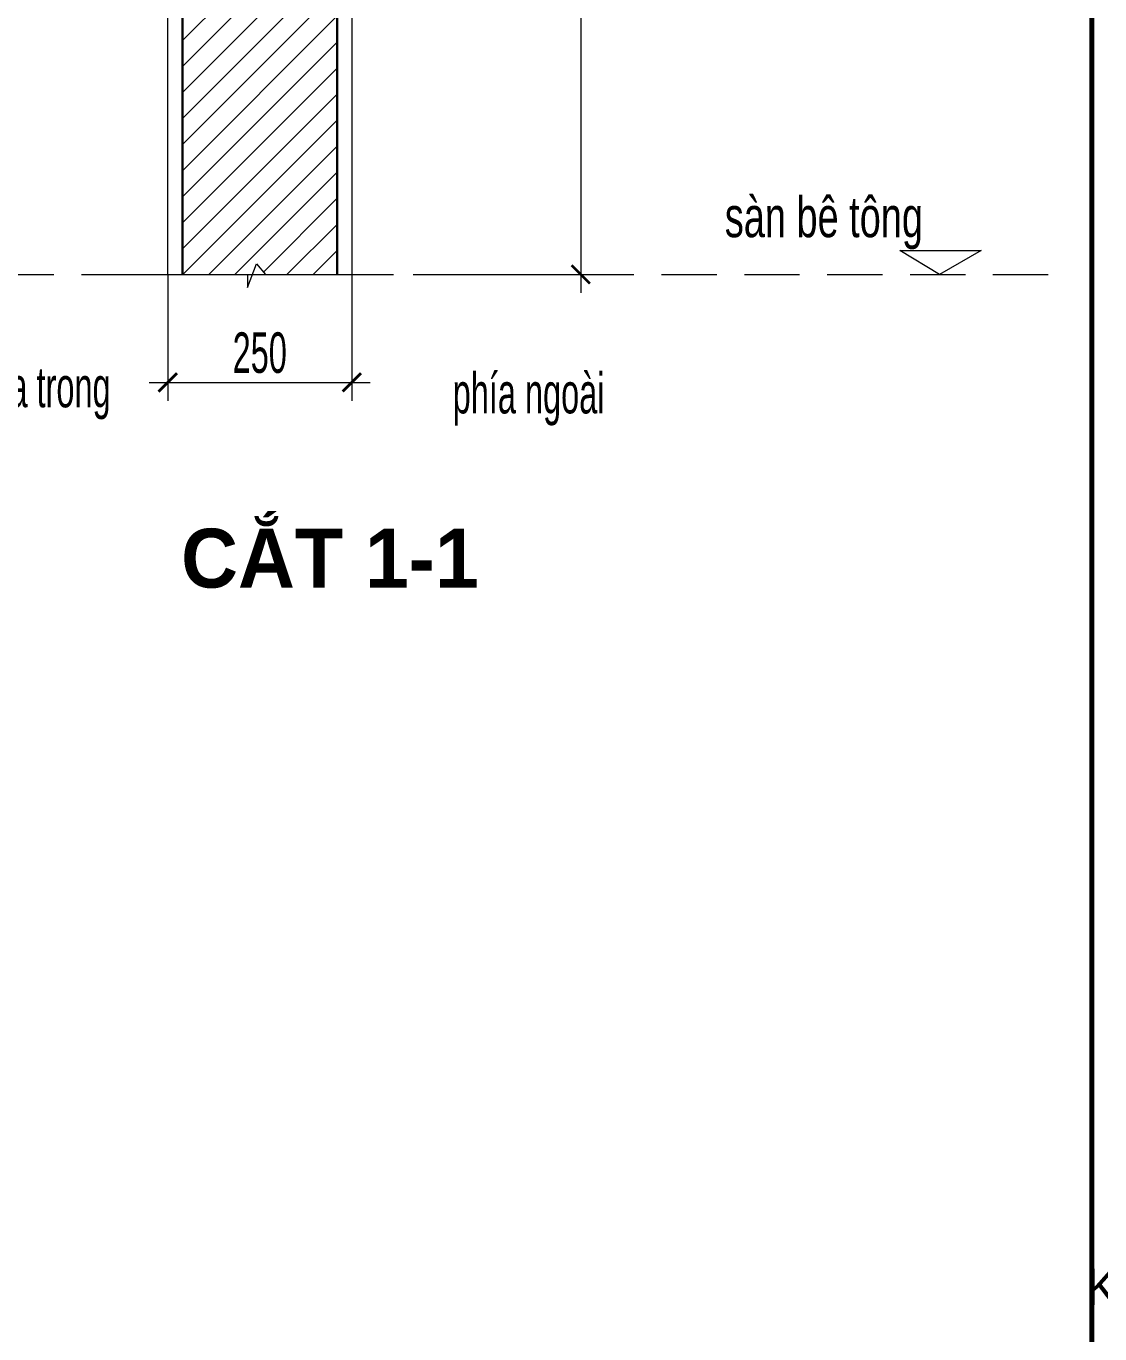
# Model space of a CAD drawing. Header units: millimetres. Extents: x 1336014 to 2939047, y -333549 to -60566.
# Drawn here: x 1474269 to 1475727, y -217278 to -215503 of the extents above; entities that cross this region are included whole.
import ezdxf
from ezdxf.enums import TextEntityAlignment as Align

# ---------------------------------------------------------------- set-up
doc = ezdxf.new("R2010")
doc.units = ezdxf.units.MM
doc.header["$MEASUREMENT"] = 0
doc.linetypes.add('$1$HIDDEN', pattern=[0.375, 0.25, -0.125])
doc.linetypes.add('DASHDOT', pattern=[1, 0.5, -0.25, 0, -0.25])
for name, color, linetype, lineweight in [('.A-net Truc', 79, 'DASHDOT', 15), ('05.Text', 253, 'Continuous', 18), ('08.Dim', 156, 'Continuous', 15), ('09.Hatch', 250, 'Continuous', 5), ('10.Text', 254, 'Continuous', 18), ('11.Khung bo', 32, 'Continuous', 50), ('AUDIT_I_160217234026-0', 7, 'Continuous', 5), ('Cycad-DIM', 7, 'Continuous', 13), ('nep', 9, 'Continuous', 15), ('wall', 4, 'Continuous', 9)]:
    doc.layers.add(name, color=color, linetype=linetype, lineweight=lineweight)
doc.styles.add('AVANH-B', font='')
doc.styles.add('TT5_Text Dim', font='hoatbif.shx', dxfattribs={"width": 0.6})
doc.styles.add('VnAvantH', font='')
doc.styles.get('AVANH-B').set_extended_font_data('.VnAvantH', bold=True)
doc.styles.get('VnAvantH').set_extended_font_data('.VnAvantH')
doc.dimstyles.new('TT5_Dim 1-25', dxfattribs={"dimscale": 25, "dimtxt": 2.2, "dimasz": 1, "dimexe": 1, "dimexo": 0, "dimgap": 0.5, "dimtad": 1, "dimdec": 0, "dimzin": 0, "dimdsep": 46, "dimtxsty": 'TT5_Text Dim', "dimblk": 'ARCHTICK', "dimcen": 0, "dimdle": 1, "dimclrd": 256, "dimclre": 256, "dimclrt": 1, "dimadec": 0, "dimazin": 0, "dimtfac": 0.015, "dimtdec": 0, "dimtix": 1, "dimtmove": 2, "dimatfit": 3, "dimldrblk": 'DOT', "dimfxl": 1, "dimtolj": 1, "dimtzin": 0, "dimlwd": -1, "dimlwe": -1, "dimarcsym": 1})

# ---------------------------------------------------------------- blocks, each defined once
blk = doc.blocks.new('100')
at = {"layer": '11.Khung bo', "const_width": 26.7}
blk.add_lwpolyline([(1860913, -945239.8), (1860913, -916940.1), (1896062.6, -916940.1), (1896062.6, -945239.8)], close=True, dxfattribs=at)
blk.add_lwpolyline([(1860913, -945239.8), (1860913, -916940.1), (1896062.6, -916940.1), (1896062.6, -945239.8)], close=True, dxfattribs=at)
blk.add_lwpolyline([(1860913, -945239.8), (1860913, -916940.1), (1896062.6, -916940.1), (1896062.6, -945239.8)], close=True, dxfattribs=at)
at = {"layer": '05.Text', "style": 'VnAvantH'}
blk.add_text('KTS.lª thÕ trinh', height=197.998, dxfattribs=at).set_placement((1898428.2, -936733.2), align=Align.RIGHT)
blk = doc.blocks.new('_ARCHTICK')
at = {"const_width": 0.15}
blk.add_lwpolyline([(-0.5, -0.5), (0.5, 0.5)], dxfattribs=at)
blk = doc.blocks.new('*D2183')
at = {"layer": '08.Dim', "ltscale": 200, "transparency": 16777216}
for p, q in [((1474461.6, -215840), (1474461.6, -216011.5)), ((1474711.6, -215840), (1474711.6, -216011.5)), ((1474436.6, -215986.5), (1474736.6, -215986.5))]:
    blk.add_line(p, q, dxfattribs=at)
at = {"layer": 'Defpoints', "color": 0, "ltscale": 200, "transparency": 16777216}
for p in [(1474461.6, -215840), (1474711.6, -215840), (1474711.6, -215986.5)]:
    blk.add_point(p, dxfattribs=at)
at = {"layer": '08.Dim', "ltscale": 200, "transparency": 16777216, "xscale": 25, "yscale": 25, "zscale": 25, "rotation": 180}
blk.add_blockref('_ARCHTICK', (1474461.6, -215986.5), dxfattribs=at)
at = {"layer": '08.Dim', "ltscale": 200, "transparency": 16777216, "xscale": 25, "yscale": 25, "zscale": 25}
blk.add_blockref('_ARCHTICK', (1474711.6, -215986.5), dxfattribs=at)
at = {"layer": '08.Dim', "color": 1, "ltscale": 200, "transparency": 16777216, "insert": (1474586.6, -215946.5), "char_height": 55, "attachment_point": 5, "style": 'TT5_Text Dim'}
blk.add_mtext('\\A1;250', dxfattribs=at)
blk = doc.blocks.new('_DOT')
blk.add_line((-0.5, 0), (-1, 0))
at = {"const_width": 0.5}
blk.add_lwpolyline([(-0.25, 0, 1), (0.25, 0, 1)], format="xyb", close=True, dxfattribs=at)
blk = doc.blocks.new('*D2184')
at = {"layer": '08.Dim', "ltscale": 200, "transparency": 16777216}
for p, q in [((1475022.5, -214915), (1475022.5, -215865)), ((1474855.5, -214940), (1475047.5, -214940)), ((1474855.5, -215840), (1475047.5, -215840))]:
    blk.add_line(p, q, dxfattribs=at)
at = {"layer": 'Defpoints', "color": 0, "ltscale": 200, "transparency": 16777216}
for p in [(1474855.5, -214940), (1474855.5, -215840), (1475022.5, -215840)]:
    blk.add_point(p, dxfattribs=at)
at = {"layer": '08.Dim', "ltscale": 200, "transparency": 16777216, "xscale": 25, "yscale": 25, "zscale": 25}
for p, rotation in [((1475022.5, -214940), 90), ((1475022.5, -215840), 270)]:
    blk.add_blockref('_ARCHTICK', p, dxfattribs=dict(at, rotation=rotation))
at = {"layer": '08.Dim', "color": 1, "ltscale": 200, "transparency": 16777216, "insert": (1474982.5, -215390), "char_height": 55, "attachment_point": 5, "rotation": 90, "style": 'TT5_Text Dim'}
blk.add_mtext('\\A1;900', dxfattribs=at)

msp = doc.modelspace()

# ---------------------------------------------------------------- hatches: boundary and pattern name
at = {"layer": '09.Hatch', "ltscale": 0.5}
h = msp.add_hatch(dxfattribs=at)
h.set_pattern_fill('ANSI31', color=256, scale=200, angle=90, style=0)
h.set_pattern_definition([(225, (1475276.246, -205959.59), (-17.67767, 17.67767), [])])
h.paths.add_polyline_path([(1474691.6, -215840), (1474691.6, -214960), (1474481.6, -214960), (1474481.6, -215840), (1474570.1, -215840), (1474570.1, -215857.9), (1474582.4, -215825.6), (1474594.3, -215840)])

# ---------------------------------------------------------------- linework, layer by layer
at = {"layer": '.A-net Truc', "linetype": '$1$HIDDEN', "ltscale": 300}
msp.add_line((1467369.7, -215840), (1475676.4, -215840), dxfattribs=at)
at = {"layer": 'AUDIT_I_160217234026-0'}
msp.add_lwpolyline([(1475509.7, -215840), (1475455.9, -215807.5), (1475566, -215807.5)], close=True, dxfattribs=at)
at = {"layer": 'nep'}
msp.add_lwpolyline([(1474461.6, -215840), (1474461.6, -214940), (1474711.6, -214940), (1474711.6, -215840)], dxfattribs=at)
at = {"layer": 'nep', "ltscale": 0.5}
msp.add_lwpolyline([(1474420.2, -215840), (1474570.1, -215840), (1474570.1, -215857.9), (1474582.4, -215825.6), (1474594.3, -215840), (1474768.4, -215840)], dxfattribs=at)
at = {"layer": 'wall', "color": 0, "lineweight": 30}
msp.add_lwpolyline([(1474691.6, -215840), (1474691.6, -214960), (1474481.6, -214960), (1474481.6, -215840)], dxfattribs=at)

# ---------------------------------------------------------------- block references
at = {"layer": '05.Text', "xscale": 0.25, "yscale": 0.25, "zscale": 0.25}
msp.add_blockref('100', (1001700.9, 16944.5), dxfattribs=at)

# ---------------------------------------------------------------- texts
at = {"layer": '05.Text', "char_height": 55, "attachment_point": 6, "style": 'TT5_Text Dim'}
for s, insert in [('phÝa trong', (1474384.1, -216001.1)), ('phÝa ngoµi', (1475054.7, -216009.4))]:
    msp.add_mtext(s, dxfattribs=dict(at, insert=insert))
at = {"layer": '10.Text', "style": 'TT5_Text Dim', "width": 0.7}
msp.add_text('sµn bª t«ng', height=55, dxfattribs=at).set_placement((1475218.1, -215789.4))
at = {"layer": 'Cycad-DIM', "style": 'AVANH-B'}
msp.add_text('c¾t 1-1', height=80, dxfattribs=at).set_placement((1474479.8, -216265.1))

# ---------------------------------------------------------------- dimensions: what is measured, and where the dimension line sits
at = {"layer": '08.Dim', "ltscale": 200}
dim = msp.add_linear_dim(base=(1475022.5, -215840), p1=(1474855.5, -214940), p2=(1474855.5, -215840), angle=90, dimstyle='TT5_Dim 1-25', dxfattribs=at)
dim.commit()
dim.dimension.update_dxf_attribs({"geometry": '*D2184', "text_midpoint": (1474982.5, -215390)})
dim = msp.add_linear_dim(base=(1474711.6, -215986.5), p1=(1474461.6, -215840), p2=(1474711.6, -215840), dimstyle='TT5_Dim 1-25', dxfattribs=at)
dim.commit()
dim.dimension.update_dxf_attribs({"geometry": '*D2183', "text_midpoint": (1474586.6, -215946.5)})

doc.saveas('drawing.dxf')
